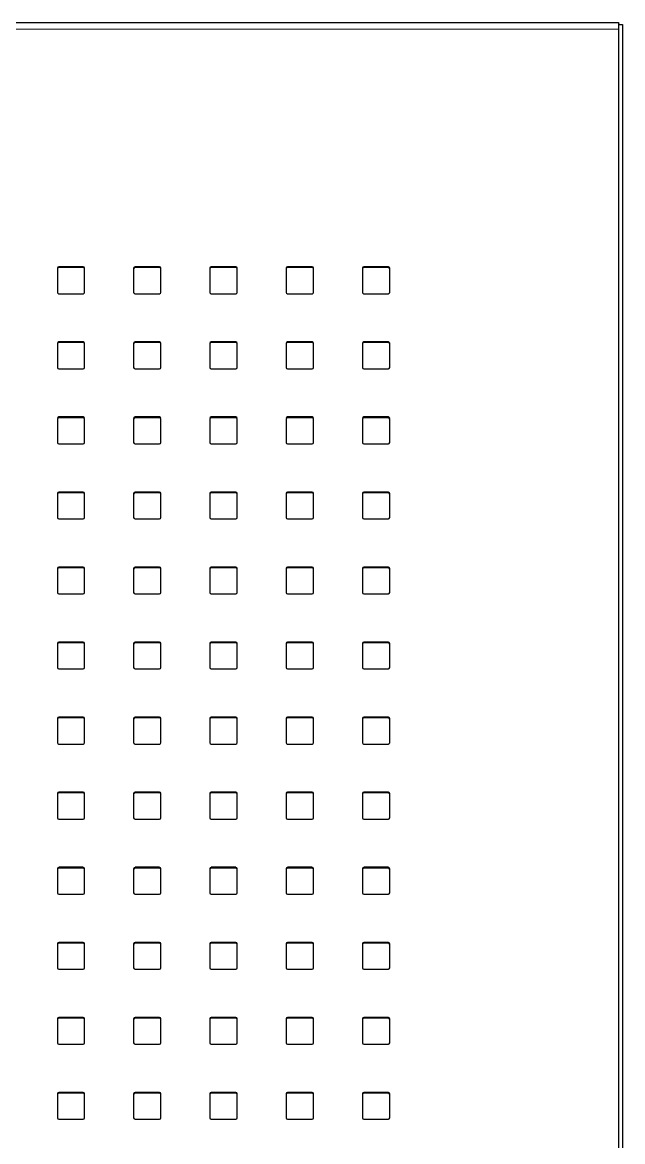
# Model space of a CAD drawing. Header units: millimetres. Extents: x -218071 to -203542, y 15363 to 51382.
# Drawn here: x -217548.89 to -217526.86, y 50957.27 to 50998.39 of the extents above; entities that cross this region are included whole.
import ezdxf

# ---------------------------------------------------------------- set-up
doc = ezdxf.new("R2010")
doc.units = ezdxf.units.MM
doc.header["$LTSCALE"] = 4
doc.layers.add('TPF-EQUIPEMENT', color=7, linetype='Continuous')

msp = doc.modelspace()

# ---------------------------------------------------------------- linework, layer by layer
at = {"layer": 'TPF-EQUIPEMENT', "color": 7, "linetype": 'Continuous', "lineweight": 25, "transparency": 33554671}
for p, q in [((-217721.206, 50998.392), (-217527.006, 50998.392)), ((-217527.006, 50998.392), (-217527.006, 50928.589)), ((-217527.006, 50998.392), (-217527.006, 50998.144)), ((-217527.006, 50998.317), (-217526.856, 50998.317)), ((-217526.856, 50998.317), (-217526.856, 50928.561)), ((-217526.856, 50998.317), (-217526.856, 50998.152)), ((-217547.606, 50989.36), (-217547.606, 50988.474)), ((-217546.656, 50989.41), (-217547.556, 50989.41)), ((-217546.656, 50989.383), (-217547.556, 50989.383)), ((-217546.606, 50988.474), (-217546.606, 50989.36)), ((-217544.806, 50989.36), (-217544.806, 50988.474)), ((-217543.856, 50989.41), (-217544.756, 50989.41)), ((-217543.856, 50989.383), (-217544.756, 50989.383)), ((-217543.806, 50988.474), (-217543.806, 50989.36)), ((-217542.006, 50989.36), (-217542.006, 50988.474)), ((-217541.056, 50989.41), (-217541.956, 50989.41)), ((-217541.056, 50989.383), (-217541.956, 50989.383)), ((-217541.006, 50988.474), (-217541.006, 50989.36)), ((-217539.206, 50989.36), (-217539.206, 50988.474)), ((-217538.256, 50989.41), (-217539.156, 50989.41)), ((-217538.256, 50989.383), (-217539.156, 50989.383)), ((-217538.206, 50988.474), (-217538.206, 50989.36)), ((-217536.406, 50989.36), (-217536.406, 50988.474)), ((-217535.456, 50989.41), (-217536.356, 50989.41)), ((-217535.456, 50989.383), (-217536.356, 50989.383)), ((-217535.406, 50988.474), (-217535.406, 50989.36)), ((-217547.556, 50988.425), (-217546.656, 50988.425)), ((-217544.756, 50988.425), (-217543.856, 50988.425)), ((-217541.956, 50988.425), (-217541.056, 50988.425)), ((-217539.156, 50988.425), (-217538.256, 50988.425)), ((-217536.356, 50988.425), (-217535.456, 50988.425)), ((-217547.606, 50986.603), (-217547.606, 50985.717)), ((-217546.656, 50986.652), (-217547.556, 50986.652)), ((-217546.656, 50986.626), (-217547.556, 50986.626)), ((-217546.606, 50985.717), (-217546.606, 50986.603)), ((-217544.806, 50986.603), (-217544.806, 50985.717)), ((-217543.856, 50986.652), (-217544.756, 50986.652)), ((-217543.856, 50986.626), (-217544.756, 50986.626)), ((-217543.806, 50985.717), (-217543.806, 50986.603)), ((-217542.006, 50986.603), (-217542.006, 50985.717)), ((-217541.056, 50986.652), (-217541.956, 50986.652)), ((-217541.056, 50986.626), (-217541.956, 50986.626)), ((-217541.006, 50985.717), (-217541.006, 50986.603)), ((-217539.206, 50986.603), (-217539.206, 50985.717)), ((-217538.256, 50986.652), (-217539.156, 50986.652)), ((-217538.256, 50986.626), (-217539.156, 50986.626)), ((-217538.206, 50985.717), (-217538.206, 50986.603)), ((-217536.406, 50986.603), (-217536.406, 50985.717)), ((-217535.456, 50986.652), (-217536.356, 50986.652)), ((-217535.456, 50986.626), (-217536.356, 50986.626)), ((-217535.406, 50985.717), (-217535.406, 50986.603)), ((-217547.556, 50985.667), (-217546.656, 50985.667)), ((-217544.756, 50985.667), (-217543.856, 50985.667)), ((-217541.956, 50985.667), (-217541.056, 50985.667)), ((-217539.156, 50985.667), (-217538.256, 50985.667)), ((-217536.356, 50985.667), (-217535.456, 50985.667)), ((-217547.606, 50983.845), (-217547.606, 50982.959)), ((-217546.656, 50983.895), (-217547.556, 50983.895)), ((-217546.656, 50983.869), (-217547.556, 50983.869)), ((-217546.606, 50982.959), (-217546.606, 50983.845)), ((-217544.806, 50983.845), (-217544.806, 50982.959)), ((-217543.856, 50983.895), (-217544.756, 50983.895)), ((-217543.856, 50983.869), (-217544.756, 50983.869)), ((-217543.806, 50982.959), (-217543.806, 50983.845)), ((-217542.006, 50983.845), (-217542.006, 50982.959)), ((-217541.056, 50983.895), (-217541.956, 50983.895)), ((-217541.056, 50983.869), (-217541.956, 50983.869)), ((-217541.006, 50982.959), (-217541.006, 50983.845)), ((-217539.206, 50983.845), (-217539.206, 50982.959)), ((-217538.256, 50983.895), (-217539.156, 50983.895)), ((-217538.256, 50983.869), (-217539.156, 50983.869)), ((-217538.206, 50982.959), (-217538.206, 50983.845)), ((-217536.406, 50983.845), (-217536.406, 50982.959)), ((-217535.456, 50983.895), (-217536.356, 50983.895)), ((-217535.456, 50983.869), (-217536.356, 50983.869)), ((-217535.406, 50982.959), (-217535.406, 50983.845)), ((-217547.556, 50982.91), (-217546.656, 50982.91)), ((-217544.756, 50982.91), (-217543.856, 50982.91)), ((-217541.956, 50982.91), (-217541.056, 50982.91)), ((-217539.156, 50982.91), (-217538.256, 50982.91)), ((-217536.356, 50982.91), (-217535.456, 50982.91)), ((-217547.606, 50981.088), (-217547.606, 50980.202)), ((-217546.656, 50981.137), (-217547.556, 50981.137)), ((-217546.656, 50981.111), (-217547.556, 50981.111)), ((-217546.606, 50980.202), (-217546.606, 50981.088)), ((-217544.806, 50981.088), (-217544.806, 50980.202)), ((-217543.856, 50981.137), (-217544.756, 50981.137)), ((-217543.856, 50981.111), (-217544.756, 50981.111)), ((-217543.806, 50980.202), (-217543.806, 50981.088)), ((-217542.006, 50981.088), (-217542.006, 50980.202)), ((-217541.056, 50981.137), (-217541.956, 50981.137)), ((-217541.056, 50981.111), (-217541.956, 50981.111)), ((-217541.006, 50980.202), (-217541.006, 50981.088)), ((-217539.206, 50981.088), (-217539.206, 50980.202)), ((-217538.256, 50981.137), (-217539.156, 50981.137)), ((-217538.256, 50981.111), (-217539.156, 50981.111)), ((-217538.206, 50980.202), (-217538.206, 50981.088)), ((-217536.406, 50981.088), (-217536.406, 50980.202)), ((-217535.456, 50981.137), (-217536.356, 50981.137)), ((-217535.456, 50981.111), (-217536.356, 50981.111)), ((-217535.406, 50980.202), (-217535.406, 50981.088)), ((-217547.556, 50980.152), (-217546.656, 50980.152)), ((-217544.756, 50980.152), (-217543.856, 50980.152)), ((-217541.956, 50980.152), (-217541.056, 50980.152)), ((-217539.156, 50980.152), (-217538.256, 50980.152)), ((-217536.356, 50980.152), (-217535.456, 50980.152)), ((-217547.606, 50978.33), (-217547.606, 50977.444)), ((-217546.656, 50978.38), (-217547.556, 50978.38)), ((-217546.656, 50978.354), (-217547.556, 50978.354)), ((-217546.606, 50977.444), (-217546.606, 50978.33)), ((-217544.806, 50978.33), (-217544.806, 50977.444)), ((-217543.856, 50978.38), (-217544.756, 50978.38)), ((-217543.856, 50978.354), (-217544.756, 50978.354)), ((-217543.806, 50977.444), (-217543.806, 50978.33)), ((-217542.006, 50978.33), (-217542.006, 50977.444)), ((-217541.056, 50978.38), (-217541.956, 50978.38)), ((-217541.056, 50978.354), (-217541.956, 50978.354)), ((-217541.006, 50977.444), (-217541.006, 50978.33)), ((-217539.206, 50978.33), (-217539.206, 50977.444)), ((-217538.256, 50978.38), (-217539.156, 50978.38)), ((-217538.256, 50978.354), (-217539.156, 50978.354)), ((-217538.206, 50977.444), (-217538.206, 50978.33)), ((-217536.406, 50978.33), (-217536.406, 50977.444)), ((-217535.456, 50978.38), (-217536.356, 50978.38)), ((-217535.456, 50978.354), (-217536.356, 50978.354)), ((-217535.406, 50977.444), (-217535.406, 50978.33)), ((-217547.556, 50977.395), (-217546.656, 50977.395)), ((-217544.756, 50977.395), (-217543.856, 50977.395)), ((-217541.956, 50977.395), (-217541.056, 50977.395)), ((-217539.156, 50977.395), (-217538.256, 50977.395)), ((-217536.356, 50977.395), (-217535.456, 50977.395)), ((-217547.606, 50975.573), (-217547.606, 50974.687)), ((-217546.656, 50975.622), (-217547.556, 50975.622)), ((-217546.656, 50975.596), (-217547.556, 50975.596)), ((-217546.606, 50974.687), (-217546.606, 50975.573)), ((-217544.806, 50975.573), (-217544.806, 50974.687)), ((-217543.856, 50975.622), (-217544.756, 50975.622)), ((-217543.856, 50975.596), (-217544.756, 50975.596)), ((-217543.806, 50974.687), (-217543.806, 50975.573)), ((-217542.006, 50975.573), (-217542.006, 50974.687)), ((-217541.056, 50975.622), (-217541.956, 50975.622)), ((-217541.056, 50975.596), (-217541.956, 50975.596)), ((-217541.006, 50974.687), (-217541.006, 50975.573)), ((-217539.206, 50975.573), (-217539.206, 50974.687)), ((-217538.256, 50975.622), (-217539.156, 50975.622)), ((-217538.256, 50975.596), (-217539.156, 50975.596)), ((-217538.206, 50974.687), (-217538.206, 50975.573)), ((-217536.406, 50975.573), (-217536.406, 50974.687)), ((-217535.456, 50975.622), (-217536.356, 50975.622)), ((-217535.456, 50975.596), (-217536.356, 50975.596)), ((-217535.406, 50974.687), (-217535.406, 50975.573)), ((-217547.556, 50974.637), (-217546.656, 50974.637)), ((-217544.756, 50974.637), (-217543.856, 50974.637)), ((-217541.956, 50974.637), (-217541.056, 50974.637)), ((-217539.156, 50974.637), (-217538.256, 50974.637)), ((-217536.356, 50974.637), (-217535.456, 50974.637)), ((-217547.606, 50972.816), (-217547.606, 50971.929)), ((-217546.656, 50972.865), (-217547.556, 50972.865)), ((-217546.656, 50972.839), (-217547.556, 50972.839)), ((-217546.606, 50971.929), (-217546.606, 50972.816)), ((-217544.806, 50972.816), (-217544.806, 50971.929)), ((-217543.856, 50972.865), (-217544.756, 50972.865)), ((-217543.856, 50972.839), (-217544.756, 50972.839)), ((-217543.806, 50971.929), (-217543.806, 50972.816)), ((-217542.006, 50972.816), (-217542.006, 50971.929)), ((-217541.056, 50972.865), (-217541.956, 50972.865)), ((-217541.056, 50972.839), (-217541.956, 50972.839)), ((-217541.006, 50971.929), (-217541.006, 50972.816)), ((-217539.206, 50972.816), (-217539.206, 50971.929)), ((-217538.256, 50972.865), (-217539.156, 50972.865)), ((-217538.256, 50972.839), (-217539.156, 50972.839)), ((-217538.206, 50971.929), (-217538.206, 50972.816)), ((-217536.406, 50972.816), (-217536.406, 50971.929)), ((-217535.456, 50972.865), (-217536.356, 50972.865)), ((-217535.456, 50972.839), (-217536.356, 50972.839)), ((-217535.406, 50971.929), (-217535.406, 50972.816)), ((-217547.556, 50971.88), (-217546.656, 50971.88)), ((-217544.756, 50971.88), (-217543.856, 50971.88)), ((-217541.956, 50971.88), (-217541.056, 50971.88)), ((-217539.156, 50971.88), (-217538.256, 50971.88)), ((-217536.356, 50971.88), (-217535.456, 50971.88)), ((-217547.606, 50970.058), (-217547.606, 50969.172)), ((-217546.656, 50970.107), (-217547.556, 50970.107)), ((-217546.656, 50970.081), (-217547.556, 50970.081)), ((-217546.606, 50969.172), (-217546.606, 50970.058)), ((-217544.806, 50970.058), (-217544.806, 50969.172)), ((-217543.856, 50970.107), (-217544.756, 50970.107)), ((-217543.856, 50970.081), (-217544.756, 50970.081)), ((-217543.806, 50969.172), (-217543.806, 50970.058)), ((-217542.006, 50970.058), (-217542.006, 50969.172)), ((-217541.056, 50970.107), (-217541.956, 50970.107)), ((-217541.056, 50970.081), (-217541.956, 50970.081)), ((-217541.006, 50969.172), (-217541.006, 50970.058)), ((-217539.206, 50970.058), (-217539.206, 50969.172)), ((-217538.256, 50970.107), (-217539.156, 50970.107)), ((-217538.256, 50970.081), (-217539.156, 50970.081)), ((-217538.206, 50969.172), (-217538.206, 50970.058)), ((-217536.406, 50970.058), (-217536.406, 50969.172)), ((-217535.456, 50970.107), (-217536.356, 50970.107)), ((-217535.456, 50970.081), (-217536.356, 50970.081)), ((-217535.406, 50969.172), (-217535.406, 50970.058)), ((-217547.556, 50969.122), (-217546.656, 50969.122)), ((-217544.756, 50969.122), (-217543.856, 50969.122)), ((-217541.956, 50969.122), (-217541.056, 50969.122)), ((-217539.156, 50969.122), (-217538.256, 50969.122)), ((-217536.356, 50969.122), (-217535.456, 50969.122)), ((-217546.656, 50967.35), (-217547.556, 50967.35)), ((-217543.856, 50967.35), (-217544.756, 50967.35)), ((-217541.056, 50967.35), (-217541.956, 50967.35)), ((-217538.256, 50967.35), (-217539.156, 50967.35)), ((-217535.456, 50967.35), (-217536.356, 50967.35)), ((-217547.606, 50967.301), (-217547.606, 50966.414)), ((-217546.656, 50967.324), (-217547.556, 50967.324)), ((-217546.606, 50966.414), (-217546.606, 50967.301)), ((-217544.806, 50967.301), (-217544.806, 50966.414)), ((-217543.856, 50967.324), (-217544.756, 50967.324)), ((-217543.806, 50966.414), (-217543.806, 50967.301)), ((-217542.006, 50967.301), (-217542.006, 50966.414)), ((-217541.056, 50967.324), (-217541.956, 50967.324)), ((-217541.006, 50966.414), (-217541.006, 50967.301)), ((-217539.206, 50967.301), (-217539.206, 50966.414)), ((-217538.256, 50967.324), (-217539.156, 50967.324)), ((-217538.206, 50966.414), (-217538.206, 50967.301)), ((-217536.406, 50967.301), (-217536.406, 50966.414)), ((-217535.456, 50967.324), (-217536.356, 50967.324)), ((-217535.406, 50966.414), (-217535.406, 50967.301)), ((-217547.556, 50966.365), (-217546.656, 50966.365)), ((-217544.756, 50966.365), (-217543.856, 50966.365)), ((-217541.956, 50966.365), (-217541.056, 50966.365)), ((-217539.156, 50966.365), (-217538.256, 50966.365)), ((-217536.356, 50966.365), (-217535.456, 50966.365)), ((-217547.606, 50964.543), (-217547.606, 50963.657)), ((-217546.656, 50964.592), (-217547.556, 50964.592)), ((-217546.656, 50964.566), (-217547.556, 50964.566)), ((-217546.606, 50963.657), (-217546.606, 50964.543)), ((-217544.806, 50964.543), (-217544.806, 50963.657)), ((-217543.856, 50964.592), (-217544.756, 50964.592)), ((-217543.856, 50964.566), (-217544.756, 50964.566)), ((-217543.806, 50963.657), (-217543.806, 50964.543)), ((-217542.006, 50964.543), (-217542.006, 50963.657)), ((-217541.056, 50964.592), (-217541.956, 50964.592)), ((-217541.056, 50964.566), (-217541.956, 50964.566)), ((-217541.006, 50963.657), (-217541.006, 50964.543)), ((-217539.206, 50964.543), (-217539.206, 50963.657)), ((-217538.256, 50964.592), (-217539.156, 50964.592)), ((-217538.256, 50964.566), (-217539.156, 50964.566)), ((-217538.206, 50963.657), (-217538.206, 50964.543)), ((-217536.406, 50964.543), (-217536.406, 50963.657)), ((-217535.456, 50964.592), (-217536.356, 50964.592)), ((-217535.456, 50964.566), (-217536.356, 50964.566)), ((-217535.406, 50963.657), (-217535.406, 50964.543)), ((-217547.556, 50963.608), (-217546.656, 50963.608)), ((-217544.756, 50963.608), (-217543.856, 50963.608)), ((-217541.956, 50963.608), (-217541.056, 50963.608)), ((-217539.156, 50963.608), (-217538.256, 50963.608)), ((-217536.356, 50963.608), (-217535.456, 50963.608)), ((-217547.606, 50961.786), (-217547.606, 50960.899)), ((-217546.656, 50961.835), (-217547.556, 50961.835)), ((-217546.656, 50961.809), (-217547.556, 50961.809)), ((-217546.606, 50960.899), (-217546.606, 50961.786)), ((-217544.806, 50961.786), (-217544.806, 50960.899)), ((-217543.856, 50961.835), (-217544.756, 50961.835)), ((-217543.856, 50961.809), (-217544.756, 50961.809)), ((-217543.806, 50960.899), (-217543.806, 50961.786)), ((-217542.006, 50961.786), (-217542.006, 50960.899)), ((-217541.056, 50961.835), (-217541.956, 50961.835)), ((-217541.056, 50961.809), (-217541.956, 50961.809)), ((-217541.006, 50960.899), (-217541.006, 50961.786)), ((-217539.206, 50961.786), (-217539.206, 50960.899)), ((-217538.256, 50961.835), (-217539.156, 50961.835)), ((-217538.256, 50961.809), (-217539.156, 50961.809)), ((-217538.206, 50960.899), (-217538.206, 50961.786)), ((-217536.406, 50961.786), (-217536.406, 50960.899)), ((-217535.456, 50961.835), (-217536.356, 50961.835)), ((-217535.456, 50961.809), (-217536.356, 50961.809)), ((-217535.406, 50960.899), (-217535.406, 50961.786)), ((-217547.556, 50960.85), (-217546.656, 50960.85)), ((-217544.756, 50960.85), (-217543.856, 50960.85)), ((-217541.956, 50960.85), (-217541.056, 50960.85)), ((-217539.156, 50960.85), (-217538.256, 50960.85)), ((-217536.356, 50960.85), (-217535.456, 50960.85)), ((-217547.606, 50959.028), (-217547.606, 50958.142)), ((-217546.656, 50959.077), (-217547.556, 50959.077)), ((-217546.656, 50959.051), (-217547.556, 50959.051)), ((-217546.606, 50958.142), (-217546.606, 50959.028)), ((-217544.806, 50959.028), (-217544.806, 50958.142)), ((-217543.856, 50959.077), (-217544.756, 50959.077)), ((-217543.856, 50959.051), (-217544.756, 50959.051)), ((-217543.806, 50958.142), (-217543.806, 50959.028)), ((-217542.006, 50959.028), (-217542.006, 50958.142)), ((-217541.056, 50959.077), (-217541.956, 50959.077)), ((-217541.056, 50959.051), (-217541.956, 50959.051)), ((-217541.006, 50958.142), (-217541.006, 50959.028)), ((-217539.206, 50959.028), (-217539.206, 50958.142)), ((-217538.256, 50959.077), (-217539.156, 50959.077)), ((-217538.256, 50959.051), (-217539.156, 50959.051)), ((-217538.206, 50958.142), (-217538.206, 50959.028)), ((-217536.406, 50959.028), (-217536.406, 50958.142)), ((-217535.456, 50959.077), (-217536.356, 50959.077)), ((-217535.456, 50959.051), (-217536.356, 50959.051)), ((-217535.406, 50958.142), (-217535.406, 50959.028)), ((-217547.556, 50958.093), (-217546.656, 50958.093)), ((-217544.756, 50958.093), (-217543.856, 50958.093)), ((-217541.956, 50958.093), (-217541.056, 50958.093)), ((-217539.156, 50958.093), (-217538.256, 50958.093)), ((-217536.356, 50958.093), (-217535.456, 50958.093))]:
    msp.add_line(p, q, dxfattribs=at)
at = {"layer": 'TPF-EQUIPEMENT', "color": 8, "linetype": 'Continuous', "lineweight": 18, "transparency": 33554671}
for p, q in [((-217721.206, 50998.144), (-217527.006, 50998.144)), ((-217547.556, 50989.383), (-217547.556, 50989.41)), ((-217546.656, 50989.383), (-217546.656, 50989.41)), ((-217544.756, 50989.383), (-217544.756, 50989.41)), ((-217543.856, 50989.383), (-217543.856, 50989.41)), ((-217541.956, 50989.383), (-217541.956, 50989.41)), ((-217541.056, 50989.383), (-217541.056, 50989.41)), ((-217539.156, 50989.383), (-217539.156, 50989.41)), ((-217538.256, 50989.383), (-217538.256, 50989.41)), ((-217536.356, 50989.383), (-217536.356, 50989.41)), ((-217535.456, 50989.383), (-217535.456, 50989.41)), ((-217547.556, 50986.626), (-217547.556, 50986.652)), ((-217546.656, 50986.626), (-217546.656, 50986.652)), ((-217544.756, 50986.626), (-217544.756, 50986.652)), ((-217543.856, 50986.626), (-217543.856, 50986.652)), ((-217541.956, 50986.626), (-217541.956, 50986.652)), ((-217541.056, 50986.626), (-217541.056, 50986.652)), ((-217539.156, 50986.626), (-217539.156, 50986.652)), ((-217538.256, 50986.626), (-217538.256, 50986.652)), ((-217536.356, 50986.626), (-217536.356, 50986.652)), ((-217535.456, 50986.626), (-217535.456, 50986.652)), ((-217547.556, 50983.869), (-217547.556, 50983.895)), ((-217546.656, 50983.869), (-217546.656, 50983.895)), ((-217544.756, 50983.869), (-217544.756, 50983.895)), ((-217543.856, 50983.869), (-217543.856, 50983.895)), ((-217541.956, 50983.869), (-217541.956, 50983.895)), ((-217541.056, 50983.869), (-217541.056, 50983.895)), ((-217539.156, 50983.869), (-217539.156, 50983.895)), ((-217538.256, 50983.869), (-217538.256, 50983.895)), ((-217536.356, 50983.869), (-217536.356, 50983.895)), ((-217535.456, 50983.869), (-217535.456, 50983.895)), ((-217547.556, 50981.111), (-217547.556, 50981.137)), ((-217546.656, 50981.111), (-217546.656, 50981.137)), ((-217544.756, 50981.111), (-217544.756, 50981.137)), ((-217543.856, 50981.111), (-217543.856, 50981.137)), ((-217541.956, 50981.111), (-217541.956, 50981.137)), ((-217541.056, 50981.111), (-217541.056, 50981.137)), ((-217539.156, 50981.111), (-217539.156, 50981.137)), ((-217538.256, 50981.111), (-217538.256, 50981.137)), ((-217536.356, 50981.111), (-217536.356, 50981.137)), ((-217535.456, 50981.111), (-217535.456, 50981.137)), ((-217547.556, 50978.354), (-217547.556, 50978.38)), ((-217546.656, 50978.354), (-217546.656, 50978.38)), ((-217544.756, 50978.354), (-217544.756, 50978.38)), ((-217543.856, 50978.354), (-217543.856, 50978.38)), ((-217541.956, 50978.354), (-217541.956, 50978.38)), ((-217541.056, 50978.354), (-217541.056, 50978.38)), ((-217539.156, 50978.354), (-217539.156, 50978.38)), ((-217538.256, 50978.354), (-217538.256, 50978.38)), ((-217536.356, 50978.354), (-217536.356, 50978.38)), ((-217535.456, 50978.354), (-217535.456, 50978.38)), ((-217547.556, 50975.596), (-217547.556, 50975.622)), ((-217546.656, 50975.596), (-217546.656, 50975.622)), ((-217544.756, 50975.596), (-217544.756, 50975.622)), ((-217543.856, 50975.596), (-217543.856, 50975.622)), ((-217541.956, 50975.596), (-217541.956, 50975.622)), ((-217541.056, 50975.596), (-217541.056, 50975.622)), ((-217539.156, 50975.596), (-217539.156, 50975.622)), ((-217538.256, 50975.596), (-217538.256, 50975.622)), ((-217536.356, 50975.596), (-217536.356, 50975.622)), ((-217535.456, 50975.596), (-217535.456, 50975.622)), ((-217547.556, 50972.839), (-217547.556, 50972.865)), ((-217546.656, 50972.839), (-217546.656, 50972.865)), ((-217544.756, 50972.839), (-217544.756, 50972.865)), ((-217543.856, 50972.839), (-217543.856, 50972.865)), ((-217541.956, 50972.839), (-217541.956, 50972.865)), ((-217541.056, 50972.839), (-217541.056, 50972.865)), ((-217539.156, 50972.839), (-217539.156, 50972.865)), ((-217538.256, 50972.839), (-217538.256, 50972.865)), ((-217536.356, 50972.839), (-217536.356, 50972.865)), ((-217535.456, 50972.839), (-217535.456, 50972.865)), ((-217547.556, 50970.081), (-217547.556, 50970.107)), ((-217546.656, 50970.081), (-217546.656, 50970.107)), ((-217544.756, 50970.081), (-217544.756, 50970.107)), ((-217543.856, 50970.081), (-217543.856, 50970.107)), ((-217541.956, 50970.081), (-217541.956, 50970.107)), ((-217541.056, 50970.081), (-217541.056, 50970.107)), ((-217539.156, 50970.081), (-217539.156, 50970.107)), ((-217538.256, 50970.081), (-217538.256, 50970.107)), ((-217536.356, 50970.081), (-217536.356, 50970.107)), ((-217535.456, 50970.081), (-217535.456, 50970.107)), ((-217547.556, 50967.324), (-217547.556, 50967.35)), ((-217546.656, 50967.324), (-217546.656, 50967.35)), ((-217544.756, 50967.324), (-217544.756, 50967.35)), ((-217543.856, 50967.324), (-217543.856, 50967.35)), ((-217541.956, 50967.324), (-217541.956, 50967.35)), ((-217541.056, 50967.324), (-217541.056, 50967.35)), ((-217539.156, 50967.324), (-217539.156, 50967.35)), ((-217538.256, 50967.324), (-217538.256, 50967.35)), ((-217536.356, 50967.324), (-217536.356, 50967.35)), ((-217535.456, 50967.324), (-217535.456, 50967.35)), ((-217547.556, 50964.566), (-217547.556, 50964.592)), ((-217546.656, 50964.566), (-217546.656, 50964.592)), ((-217544.756, 50964.566), (-217544.756, 50964.592)), ((-217543.856, 50964.566), (-217543.856, 50964.592)), ((-217541.956, 50964.566), (-217541.956, 50964.592)), ((-217541.056, 50964.566), (-217541.056, 50964.592)), ((-217539.156, 50964.566), (-217539.156, 50964.592)), ((-217538.256, 50964.566), (-217538.256, 50964.592)), ((-217536.356, 50964.566), (-217536.356, 50964.592)), ((-217535.456, 50964.566), (-217535.456, 50964.592)), ((-217547.556, 50961.809), (-217547.556, 50961.835)), ((-217546.656, 50961.809), (-217546.656, 50961.835)), ((-217544.756, 50961.809), (-217544.756, 50961.835)), ((-217543.856, 50961.809), (-217543.856, 50961.835)), ((-217541.956, 50961.809), (-217541.956, 50961.835)), ((-217541.056, 50961.809), (-217541.056, 50961.835)), ((-217539.156, 50961.809), (-217539.156, 50961.835)), ((-217538.256, 50961.809), (-217538.256, 50961.835)), ((-217536.356, 50961.809), (-217536.356, 50961.835)), ((-217535.456, 50961.809), (-217535.456, 50961.835)), ((-217547.556, 50959.051), (-217547.556, 50959.077)), ((-217546.656, 50959.051), (-217546.656, 50959.077)), ((-217544.756, 50959.051), (-217544.756, 50959.077)), ((-217543.856, 50959.051), (-217543.856, 50959.077)), ((-217541.956, 50959.051), (-217541.956, 50959.077)), ((-217541.056, 50959.051), (-217541.056, 50959.077)), ((-217539.156, 50959.051), (-217539.156, 50959.077)), ((-217538.256, 50959.051), (-217538.256, 50959.077)), ((-217536.356, 50959.051), (-217536.356, 50959.077)), ((-217535.456, 50959.051), (-217535.456, 50959.077))]:
    msp.add_line(p, q, dxfattribs=at)
at = {"layer": 'TPF-EQUIPEMENT', "color": 7, "linetype": 'Continuous', "lineweight": 25, "transparency": 33554671, "flags": 128}
msp.add_lwpolyline([(-217527.006, 50998.352), (-217526.989, 50998.341), (-217526.958, 50998.317)], dxfattribs=at)
at = {"layer": 'TPF-EQUIPEMENT', "color": 7, "linetype": 'Continuous', "lineweight": 25, "transparency": 33554671}
for centre, start, end in [((-217547.556, 50989.36), 89.5648, 179.5581), ((-217547.556, 50989.334), 89.5648, 179.5581), ((-217546.656, 50989.36), 0.4419, 90.4352), ((-217546.656, 50989.334), 0.4419, 90.4352), ((-217544.756, 50989.36), 89.5648, 179.5581), ((-217544.756, 50989.334), 89.5648, 179.5581), ((-217543.856, 50989.36), 0.4419, 90.4352), ((-217543.856, 50989.334), 0.4419, 90.4352), ((-217541.956, 50989.36), 89.5648, 179.5581), ((-217541.956, 50989.334), 89.5648, 179.5581), ((-217541.056, 50989.36), 0.4419, 90.4352), ((-217541.056, 50989.334), 0.4419, 90.4352), ((-217539.156, 50989.36), 89.5648, 179.5581), ((-217539.156, 50989.334), 89.5648, 179.5581), ((-217538.256, 50989.36), 0.4419, 90.4352), ((-217538.256, 50989.334), 0.4419, 90.4352), ((-217536.356, 50989.36), 89.5648, 179.5581), ((-217536.356, 50989.334), 89.5648, 179.5581), ((-217535.456, 50989.36), 0.4419, 90.4352), ((-217535.456, 50989.334), 0.4419, 90.4352), ((-217547.556, 50988.474), 180.4419, 270.4352), ((-217546.656, 50988.474), 269.5648, 359.5581), ((-217544.756, 50988.474), 180.4419, 270.4352), ((-217543.856, 50988.474), 269.5648, 359.5581), ((-217541.956, 50988.474), 180.4419, 270.4352), ((-217541.056, 50988.474), 269.5648, 359.5581), ((-217539.156, 50988.474), 180.4419, 270.4352), ((-217538.256, 50988.474), 269.5648, 359.5581), ((-217536.356, 50988.474), 180.4419, 270.4352), ((-217535.456, 50988.474), 269.5648, 359.5581), ((-217547.556, 50986.602), 89.5648, 179.5581), ((-217547.556, 50986.576), 89.5648, 179.5581), ((-217546.656, 50986.602), 0.4419, 90.4352), ((-217546.656, 50986.576), 0.4419, 90.4352), ((-217544.756, 50986.602), 89.5648, 179.5581), ((-217544.756, 50986.576), 89.5648, 179.5581), ((-217543.856, 50986.602), 0.4419, 90.4352), ((-217543.856, 50986.576), 0.4419, 90.4352), ((-217541.956, 50986.602), 89.5648, 179.5581), ((-217541.956, 50986.576), 89.5648, 179.5581), ((-217541.056, 50986.602), 0.4419, 90.4352), ((-217541.056, 50986.576), 0.4419, 90.4352), ((-217539.156, 50986.602), 89.5648, 179.5581), ((-217539.156, 50986.576), 89.5648, 179.5581), ((-217538.256, 50986.602), 0.4419, 90.4352), ((-217538.256, 50986.576), 0.4419, 90.4352), ((-217536.356, 50986.602), 89.5648, 179.5581), ((-217536.356, 50986.576), 89.5648, 179.5581), ((-217535.456, 50986.602), 0.4419, 90.4352), ((-217535.456, 50986.576), 0.4419, 90.4352), ((-217547.556, 50985.717), 180.4419, 270.4352), ((-217546.656, 50985.717), 269.5648, 359.5581), ((-217544.756, 50985.717), 180.4419, 270.4352), ((-217543.856, 50985.717), 269.5648, 359.5581), ((-217541.956, 50985.717), 180.4419, 270.4352), ((-217541.056, 50985.717), 269.5648, 359.5581), ((-217539.156, 50985.717), 180.4419, 270.4352), ((-217538.256, 50985.717), 269.5648, 359.5581), ((-217536.356, 50985.717), 180.4419, 270.4352), ((-217535.456, 50985.717), 269.5648, 359.5581), ((-217547.556, 50983.845), 89.5648, 179.5581), ((-217547.556, 50983.819), 89.5648, 179.5581), ((-217546.656, 50983.845), 0.4419, 90.4352), ((-217546.656, 50983.819), 0.4419, 90.4352), ((-217544.756, 50983.845), 89.5648, 179.5581), ((-217544.756, 50983.819), 89.5648, 179.5581), ((-217543.856, 50983.845), 0.4419, 90.4352), ((-217543.856, 50983.819), 0.4419, 90.4352), ((-217541.956, 50983.845), 89.5648, 179.5581), ((-217541.956, 50983.819), 89.5648, 179.5581), ((-217541.056, 50983.845), 0.4419, 90.4352), ((-217541.056, 50983.819), 0.4419, 90.4352), ((-217539.156, 50983.845), 89.5648, 179.5581), ((-217539.156, 50983.819), 89.5648, 179.5581), ((-217538.256, 50983.845), 0.4419, 90.4352), ((-217538.256, 50983.819), 0.4419, 90.4352), ((-217536.356, 50983.845), 89.5648, 179.5581), ((-217536.356, 50983.819), 89.5648, 179.5581), ((-217535.456, 50983.845), 0.4419, 90.4352), ((-217535.456, 50983.819), 0.4419, 90.4352), ((-217547.556, 50982.959), 180.4419, 270.4352), ((-217546.656, 50982.959), 269.5648, 359.5581), ((-217544.756, 50982.959), 180.4419, 270.4352), ((-217543.856, 50982.959), 269.5648, 359.5581), ((-217541.956, 50982.959), 180.4419, 270.4352), ((-217541.056, 50982.959), 269.5648, 359.5581), ((-217539.156, 50982.959), 180.4419, 270.4352), ((-217538.256, 50982.959), 269.5648, 359.5581), ((-217536.356, 50982.959), 180.4419, 270.4352), ((-217535.456, 50982.959), 269.5648, 359.5581), ((-217547.556, 50981.088), 89.5648, 179.5581), ((-217547.556, 50981.061), 89.5648, 179.5581), ((-217546.656, 50981.088), 0.4419, 90.4352), ((-217546.656, 50981.061), 0.4419, 90.4352), ((-217544.756, 50981.088), 89.5648, 179.5581), ((-217544.756, 50981.061), 89.5648, 179.5581), ((-217543.856, 50981.088), 0.4419, 90.4352), ((-217543.856, 50981.061), 0.4419, 90.4352), ((-217541.956, 50981.088), 89.5648, 179.5581), ((-217541.956, 50981.061), 89.5648, 179.5581), ((-217541.056, 50981.088), 0.4419, 90.4352), ((-217541.056, 50981.061), 0.4419, 90.4352), ((-217539.156, 50981.088), 89.5648, 179.5581), ((-217539.156, 50981.061), 89.5648, 179.5581), ((-217538.256, 50981.088), 0.4419, 90.4352), ((-217538.256, 50981.061), 0.4419, 90.4352), ((-217536.356, 50981.088), 89.5648, 179.5581), ((-217536.356, 50981.061), 89.5648, 179.5581), ((-217535.456, 50981.088), 0.4419, 90.4352), ((-217535.456, 50981.061), 0.4419, 90.4352), ((-217547.556, 50980.202), 180.4419, 270.4352), ((-217546.656, 50980.202), 269.5648, 359.5581), ((-217544.756, 50980.202), 180.4419, 270.4352), ((-217543.856, 50980.202), 269.5648, 359.5581), ((-217541.956, 50980.202), 180.4419, 270.4352), ((-217541.056, 50980.202), 269.5648, 359.5581), ((-217539.156, 50980.202), 180.4419, 270.4352), ((-217538.256, 50980.202), 269.5648, 359.5581), ((-217536.356, 50980.202), 180.4419, 270.4352), ((-217535.456, 50980.202), 269.5648, 359.5581), ((-217547.556, 50978.33), 89.5648, 179.5581), ((-217547.556, 50978.304), 89.5648, 179.5581), ((-217546.656, 50978.33), 0.4419, 90.4352), ((-217546.656, 50978.304), 0.4419, 90.4352), ((-217544.756, 50978.33), 89.5648, 179.5581), ((-217544.756, 50978.304), 89.5648, 179.5581), ((-217543.856, 50978.33), 0.4419, 90.4352), ((-217543.856, 50978.304), 0.4419, 90.4352), ((-217541.956, 50978.33), 89.5648, 179.5581), ((-217541.956, 50978.304), 89.5648, 179.5581), ((-217541.056, 50978.33), 0.4419, 90.4352), ((-217541.056, 50978.304), 0.4419, 90.4352), ((-217539.156, 50978.33), 89.5648, 179.5581), ((-217539.156, 50978.304), 89.5648, 179.5581), ((-217538.256, 50978.33), 0.4419, 90.4352), ((-217538.256, 50978.304), 0.4419, 90.4352), ((-217536.356, 50978.33), 89.5648, 179.5581), ((-217536.356, 50978.304), 89.5648, 179.5581), ((-217535.456, 50978.33), 0.4419, 90.4352), ((-217535.456, 50978.304), 0.4419, 90.4352), ((-217547.556, 50977.445), 180.4419, 270.4352), ((-217546.656, 50977.445), 269.5648, 359.5581), ((-217544.756, 50977.445), 180.4419, 270.4352), ((-217543.856, 50977.445), 269.5648, 359.5581), ((-217541.956, 50977.445), 180.4419, 270.4352), ((-217541.056, 50977.445), 269.5648, 359.5581), ((-217539.156, 50977.445), 180.4419, 270.4352), ((-217538.256, 50977.445), 269.5648, 359.5581), ((-217536.356, 50977.445), 180.4419, 270.4352), ((-217535.456, 50977.445), 269.5648, 359.5581), ((-217547.556, 50975.573), 89.5648, 179.5581), ((-217547.556, 50975.547), 89.5648, 179.5581), ((-217546.656, 50975.573), 0.4419, 90.4352), ((-217546.656, 50975.547), 0.4419, 90.4352), ((-217544.756, 50975.573), 89.5648, 179.5581), ((-217544.756, 50975.547), 89.5648, 179.5581), ((-217543.856, 50975.573), 0.4419, 90.4352), ((-217543.856, 50975.547), 0.4419, 90.4352), ((-217541.956, 50975.573), 89.5648, 179.5581), ((-217541.956, 50975.547), 89.5648, 179.5581), ((-217541.056, 50975.573), 0.4419, 90.4352), ((-217541.056, 50975.547), 0.4419, 90.4352), ((-217539.156, 50975.573), 89.5648, 179.5581), ((-217539.156, 50975.547), 89.5648, 179.5581), ((-217538.256, 50975.573), 0.4419, 90.4352), ((-217538.256, 50975.547), 0.4419, 90.4352), ((-217536.356, 50975.573), 89.5648, 179.5581), ((-217536.356, 50975.547), 89.5648, 179.5581), ((-217535.456, 50975.573), 0.4419, 90.4352), ((-217535.456, 50975.547), 0.4419, 90.4352), ((-217547.556, 50974.687), 180.4419, 270.4352), ((-217546.656, 50974.687), 269.5648, 359.5581), ((-217544.756, 50974.687), 180.4419, 270.4352), ((-217543.856, 50974.687), 269.5648, 359.5581), ((-217541.956, 50974.687), 180.4419, 270.4352), ((-217541.056, 50974.687), 269.5648, 359.5581), ((-217539.156, 50974.687), 180.4419, 270.4352), ((-217538.256, 50974.687), 269.5648, 359.5581), ((-217536.356, 50974.687), 180.4419, 270.4352), ((-217535.456, 50974.687), 269.5648, 359.5581), ((-217547.556, 50972.815), 89.5648, 179.5581), ((-217547.556, 50972.789), 89.5648, 179.5581), ((-217546.656, 50972.815), 0.4419, 90.4352), ((-217546.656, 50972.789), 0.4419, 90.4352), ((-217544.756, 50972.815), 89.5648, 179.5581), ((-217544.756, 50972.789), 89.5648, 179.5581), ((-217543.856, 50972.815), 0.4419, 90.4352), ((-217543.856, 50972.789), 0.4419, 90.4352), ((-217541.956, 50972.815), 89.5648, 179.5581), ((-217541.956, 50972.789), 89.5648, 179.5581), ((-217541.056, 50972.815), 0.4419, 90.4352), ((-217541.056, 50972.789), 0.4419, 90.4352), ((-217539.156, 50972.815), 89.5648, 179.5581), ((-217539.156, 50972.789), 89.5648, 179.5581), ((-217538.256, 50972.815), 0.4419, 90.4352), ((-217538.256, 50972.789), 0.4419, 90.4352), ((-217536.356, 50972.815), 89.5648, 179.5581), ((-217536.356, 50972.789), 89.5648, 179.5581), ((-217535.456, 50972.815), 0.4419, 90.4352), ((-217535.456, 50972.789), 0.4419, 90.4352), ((-217547.556, 50971.93), 180.4419, 270.4352), ((-217546.656, 50971.93), 269.5648, 359.5581), ((-217544.756, 50971.93), 180.4419, 270.4352), ((-217543.856, 50971.93), 269.5648, 359.5581), ((-217541.956, 50971.93), 180.4419, 270.4352), ((-217541.056, 50971.93), 269.5648, 359.5581), ((-217539.156, 50971.93), 180.4419, 270.4352), ((-217538.256, 50971.93), 269.5648, 359.5581), ((-217536.356, 50971.93), 180.4419, 270.4352), ((-217535.456, 50971.93), 269.5648, 359.5581), ((-217547.556, 50970.058), 89.5648, 179.5581), ((-217547.556, 50970.032), 89.5648, 179.5581), ((-217546.656, 50970.058), 0.4419, 90.4352), ((-217546.656, 50970.032), 0.4419, 90.4352), ((-217544.756, 50970.058), 89.5648, 179.5581), ((-217544.756, 50970.032), 89.5648, 179.5581), ((-217543.856, 50970.058), 0.4419, 90.4352), ((-217543.856, 50970.032), 0.4419, 90.4352), ((-217541.956, 50970.058), 89.5648, 179.5581), ((-217541.956, 50970.032), 89.5648, 179.5581), ((-217541.056, 50970.058), 0.4419, 90.4352), ((-217541.056, 50970.032), 0.4419, 90.4352), ((-217539.156, 50970.058), 89.5648, 179.5581), ((-217539.156, 50970.032), 89.5648, 179.5581), ((-217538.256, 50970.058), 0.4419, 90.4352), ((-217538.256, 50970.032), 0.4419, 90.4352), ((-217536.356, 50970.058), 89.5648, 179.5581), ((-217536.356, 50970.032), 89.5648, 179.5581), ((-217535.456, 50970.058), 0.4419, 90.4352), ((-217535.456, 50970.032), 0.4419, 90.4352), ((-217547.556, 50969.172), 180.4419, 270.4352), ((-217546.656, 50969.172), 269.5648, 359.5581), ((-217544.756, 50969.172), 180.4419, 270.4352), ((-217543.856, 50969.172), 269.5648, 359.5581), ((-217541.956, 50969.172), 180.4419, 270.4352), ((-217541.056, 50969.172), 269.5648, 359.5581), ((-217539.156, 50969.172), 180.4419, 270.4352), ((-217538.256, 50969.172), 269.5648, 359.5581), ((-217536.356, 50969.172), 180.4419, 270.4352), ((-217535.456, 50969.172), 269.5648, 359.5581), ((-217547.556, 50967.3), 89.5648, 179.5581), ((-217546.656, 50967.3), 0.4419, 90.4352), ((-217544.756, 50967.3), 89.5648, 179.5581), ((-217543.856, 50967.3), 0.4419, 90.4352), ((-217541.956, 50967.3), 89.5648, 179.5581), ((-217541.056, 50967.3), 0.4419, 90.4352), ((-217539.156, 50967.3), 89.5648, 179.5581), ((-217538.256, 50967.3), 0.4419, 90.4352), ((-217536.356, 50967.3), 89.5648, 179.5581), ((-217535.456, 50967.3), 0.4419, 90.4352), ((-217547.556, 50967.274), 89.5648, 179.5581), ((-217546.656, 50967.274), 0.4419, 90.4352), ((-217544.756, 50967.274), 89.5648, 179.5581), ((-217543.856, 50967.274), 0.4419, 90.4352), ((-217541.956, 50967.274), 89.5648, 179.5581), ((-217541.056, 50967.274), 0.4419, 90.4352), ((-217539.156, 50967.274), 89.5648, 179.5581), ((-217538.256, 50967.274), 0.4419, 90.4352), ((-217536.356, 50967.274), 89.5648, 179.5581), ((-217535.456, 50967.274), 0.4419, 90.4352), ((-217547.556, 50966.415), 180.4419, 270.4352), ((-217546.656, 50966.415), 269.5648, 359.5581), ((-217544.756, 50966.415), 180.4419, 270.4352), ((-217543.856, 50966.415), 269.5648, 359.5581), ((-217541.956, 50966.415), 180.4419, 270.4352), ((-217541.056, 50966.415), 269.5648, 359.5581), ((-217539.156, 50966.415), 180.4419, 270.4352), ((-217538.256, 50966.415), 269.5648, 359.5581), ((-217536.356, 50966.415), 180.4419, 270.4352), ((-217535.456, 50966.415), 269.5648, 359.5581), ((-217547.556, 50964.543), 89.5648, 179.5581), ((-217547.556, 50964.517), 89.5648, 179.5581), ((-217546.656, 50964.543), 0.4419, 90.4352), ((-217546.656, 50964.517), 0.4419, 90.4352), ((-217544.756, 50964.543), 89.5648, 179.5581), ((-217544.756, 50964.517), 89.5648, 179.5581), ((-217543.856, 50964.543), 0.4419, 90.4352), ((-217543.856, 50964.517), 0.4419, 90.4352), ((-217541.956, 50964.543), 89.5648, 179.5581), ((-217541.956, 50964.517), 89.5648, 179.5581), ((-217541.056, 50964.543), 0.4419, 90.4352), ((-217541.056, 50964.517), 0.4419, 90.4352), ((-217539.156, 50964.543), 89.5648, 179.5581), ((-217539.156, 50964.517), 89.5648, 179.5581), ((-217538.256, 50964.543), 0.4419, 90.4352), ((-217538.256, 50964.517), 0.4419, 90.4352), ((-217536.356, 50964.543), 89.5648, 179.5581), ((-217536.356, 50964.517), 89.5648, 179.5581), ((-217535.456, 50964.543), 0.4419, 90.4352), ((-217535.456, 50964.517), 0.4419, 90.4352), ((-217547.556, 50963.657), 180.4419, 270.4352), ((-217546.656, 50963.657), 269.5648, 359.5581), ((-217544.756, 50963.657), 180.4419, 270.4352), ((-217543.856, 50963.657), 269.5648, 359.5581), ((-217541.956, 50963.657), 180.4419, 270.4352), ((-217541.056, 50963.657), 269.5648, 359.5581), ((-217539.156, 50963.657), 180.4419, 270.4352), ((-217538.256, 50963.657), 269.5648, 359.5581), ((-217536.356, 50963.657), 180.4419, 270.4352), ((-217535.456, 50963.657), 269.5648, 359.5581), ((-217547.556, 50961.785), 89.5648, 179.5581), ((-217547.556, 50961.759), 89.5648, 179.5581), ((-217546.656, 50961.785), 0.4419, 90.4352), ((-217546.656, 50961.759), 0.4419, 90.4352), ((-217544.756, 50961.785), 89.5648, 179.5581), ((-217544.756, 50961.759), 89.5648, 179.5581), ((-217543.856, 50961.785), 0.4419, 90.4352), ((-217543.856, 50961.759), 0.4419, 90.4352), ((-217541.956, 50961.785), 89.5648, 179.5581), ((-217541.956, 50961.759), 89.5648, 179.5581), ((-217541.056, 50961.785), 0.4419, 90.4352), ((-217541.056, 50961.759), 0.4419, 90.4352), ((-217539.156, 50961.785), 89.5648, 179.5581), ((-217539.156, 50961.759), 89.5648, 179.5581), ((-217538.256, 50961.785), 0.4419, 90.4352), ((-217538.256, 50961.759), 0.4419, 90.4352), ((-217536.356, 50961.785), 89.5648, 179.5581), ((-217536.356, 50961.759), 89.5648, 179.5581), ((-217535.456, 50961.785), 0.4419, 90.4352), ((-217535.456, 50961.759), 0.4419, 90.4352), ((-217547.556, 50960.9), 180.4419, 270.4352), ((-217546.656, 50960.9), 269.5648, 359.5581), ((-217544.756, 50960.9), 180.4419, 270.4352), ((-217543.856, 50960.9), 269.5648, 359.5581), ((-217541.956, 50960.9), 180.4419, 270.4352), ((-217541.056, 50960.9), 269.5648, 359.5581), ((-217539.156, 50960.9), 180.4419, 270.4352), ((-217538.256, 50960.9), 269.5648, 359.5581), ((-217536.356, 50960.9), 180.4419, 270.4352), ((-217535.456, 50960.9), 269.5648, 359.5581), ((-217547.556, 50959.028), 89.5648, 179.5581), ((-217547.556, 50959.002), 89.5648, 179.5581), ((-217546.656, 50959.028), 0.4419, 90.4352), ((-217546.656, 50959.002), 0.4419, 90.4352), ((-217544.756, 50959.028), 89.5648, 179.5581), ((-217544.756, 50959.002), 89.5648, 179.5581), ((-217543.856, 50959.028), 0.4419, 90.4352), ((-217543.856, 50959.002), 0.4419, 90.4352), ((-217541.956, 50959.028), 89.5648, 179.5581), ((-217541.956, 50959.002), 89.5648, 179.5581), ((-217541.056, 50959.028), 0.4419, 90.4352), ((-217541.056, 50959.002), 0.4419, 90.4352), ((-217539.156, 50959.028), 89.5648, 179.5581), ((-217539.156, 50959.002), 89.5648, 179.5581), ((-217538.256, 50959.028), 0.4419, 90.4352), ((-217538.256, 50959.002), 0.4419, 90.4352), ((-217536.356, 50959.028), 89.5648, 179.5581), ((-217536.356, 50959.002), 89.5648, 179.5581), ((-217535.456, 50959.028), 0.4419, 90.4352), ((-217535.456, 50959.002), 0.4419, 90.4352), ((-217547.556, 50958.142), 180.4419, 270.4352), ((-217546.656, 50958.142), 269.5648, 359.5581), ((-217544.756, 50958.142), 180.4419, 270.4352), ((-217543.856, 50958.142), 269.5648, 359.5581), ((-217541.956, 50958.142), 180.4419, 270.4352), ((-217541.056, 50958.142), 269.5648, 359.5581), ((-217539.156, 50958.142), 180.4419, 270.4352), ((-217538.256, 50958.142), 269.5648, 359.5581), ((-217536.356, 50958.142), 180.4419, 270.4352), ((-217535.456, 50958.142), 269.5648, 359.5581)]:
    msp.add_arc(centre, 0.0496, start, end, dxfattribs=at)

doc.saveas('drawing.dxf')
